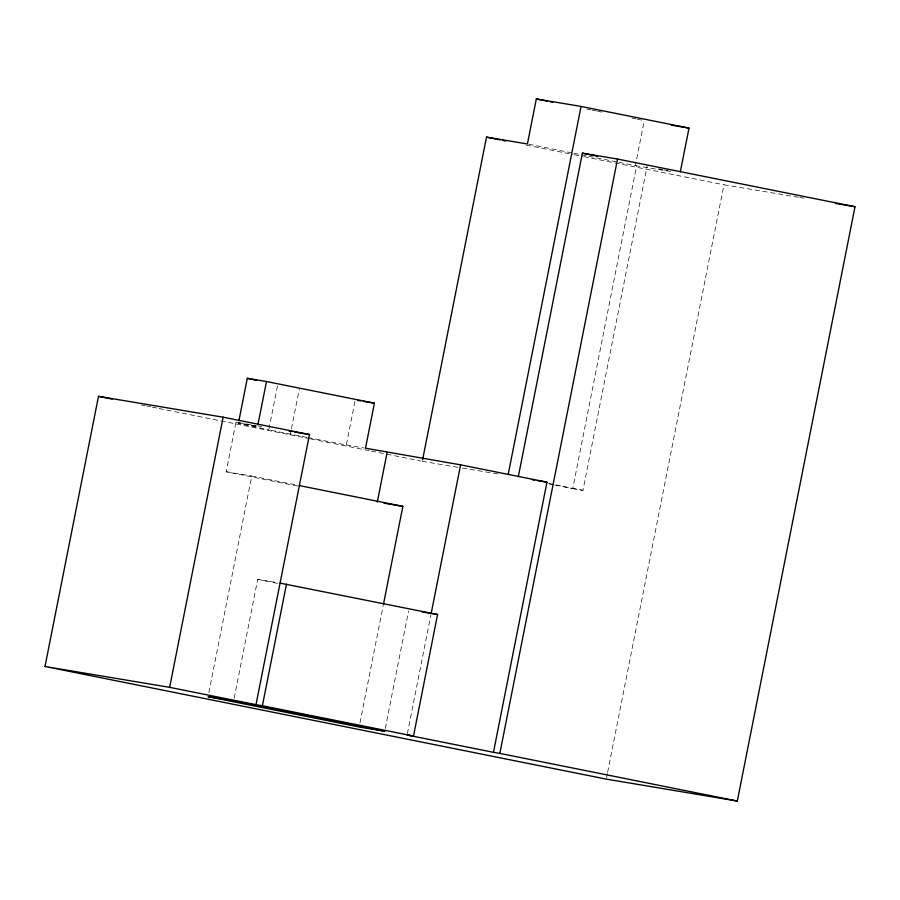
<?xml version="1.0" encoding="UTF-8"?>
<svg xmlns="http://www.w3.org/2000/svg" width="900" height="900" viewBox="0 0 900 900"><rect width="100%" height="100%" fill="white"/><g stroke="black" fill="none" stroke-linecap="round" stroke-linejoin="round"><path stroke-width="0.67" stroke-dasharray="4.5 3.38" d="M297.608 486.079L226.17 471.746L235.98 422.224L256.399 425.632M208.879 692.516L251.741 476.032L298.451 485.404M306.743 437.355L268.785 429.863L277.695 384.84M234.169 698.209L257.692 579.364L277.436 582.671M290.374 434.194L291.184 430.11M291.454 428.738L299.284 389.171M308.115 437.625L346.331 445.005L355.241 399.971M359.989 722.846L383.197 605.633M385.279 728.528L408.544 611.055M407.385 733.635L430.909 614.801M618.952 162.338L635.344 165.634L644.265 120.6M554.816 485.055L572.726 488.644L636.637 165.825M572.726 488.644L582.952 490.354L647.145 166.162M606.555 777.746L607.365 773.606M607.646 772.234L723.96 184.781L798.446 197.246M635.344 165.634L670.601 171.529M799.83 197.471L803.959 198.169M257.76 425.869L261.844 426.544M346.331 445.005L364.14 447.986M422.303 461.317L460.991 467.786M462.375 468.022L501.053 474.491M226.17 471.746L251.741 476.032M586.879 109.091L590.974 109.913M592.346 110.183L596.441 111.004M597.803 111.285L601.909 112.106M631.969 118.136L636.064 118.957M637.425 119.239L641.531 120.06M658.508 168.784L662.546 169.605M663.896 169.875L667.946 170.685M528.773 144.248L572.49 153.023M573.863 153.292L587.52 156.037M588.893 156.308L617.58 162.067M526.309 145.114L572.974 154.474M574.346 154.755L582.581 156.409M583.954 156.679L723.96 184.781M548.505 483.446L582.952 490.354M549.304 483.941L553.433 484.774M235.98 422.224L257.569 426.555L238.388 423.338L268.785 429.863M141.21 404.899L145.339 405.731M146.722 406.012L150.851 406.845M152.235 407.115L157.748 408.218M159.12 408.499L309.319 438.637M310.691 438.919L369.945 450.81M371.317 451.08L420.93 461.036M257.692 579.364L278.303 583.504"/><path stroke-width="1.35" d="M45 666.495L98.494 396.338L223.144 417.195L309.488 434.52L255.994 704.678L169.65 687.352L45 666.495L606.274 779.119L737.314 801.056L855 206.708L617.535 159.053L582.379 153.169L518.456 475.988M169.65 687.352L223.144 417.195M238.928 420.615L247.309 378.315L266.479 381.521L374.423 403.189L365.501 448.211L460.609 464.85L546.952 482.175L493.459 752.332L407.115 735.008L413.505 736.076L437.569 614.509L280.069 583.11M258.109 423.821L266.479 381.521M255.994 704.678L262.395 705.746L286.459 584.179M377.291 502.076L387.09 452.543M383.468 604.26L402.851 506.351L299.824 485.674M422.572 459.945L486.495 137.126L527.411 143.966L536.321 98.944L581.062 106.436L689.006 128.093L680.355 171.754M431.179 613.429L460.609 464.85M508.23 474.266L581.062 106.436M493.459 752.332L499.849 753.401L617.535 159.053M671.377 125.145L689.006 128.093M835.684 203.479L855 206.708M357.986 400.433L360.72 400.894M363.465 401.355L374.423 403.189M289.069 431.1L291.791 431.561M294.514 432.011L309.488 434.52M531.889 479.655L534.623 480.116M537.368 480.566L546.952 482.175M384.019 503.201L402.851 506.351M421.965 611.887L437.569 614.509M536.321 98.944L547.256 101.138M549.99 101.689L552.724 102.24M582.379 153.169L597.533 156.218M486.495 137.126L500.22 139.882M502.965 140.434L505.71 140.985M98.494 396.338L112.275 399.094M262.395 705.746L413.505 736.076M499.849 753.401L737.314 801.056M247.309 378.315L256.556 380.306M233.629 700.931L208.058 696.656L359.168 726.986L384.739 731.261L233.629 700.931"/></g></svg>
